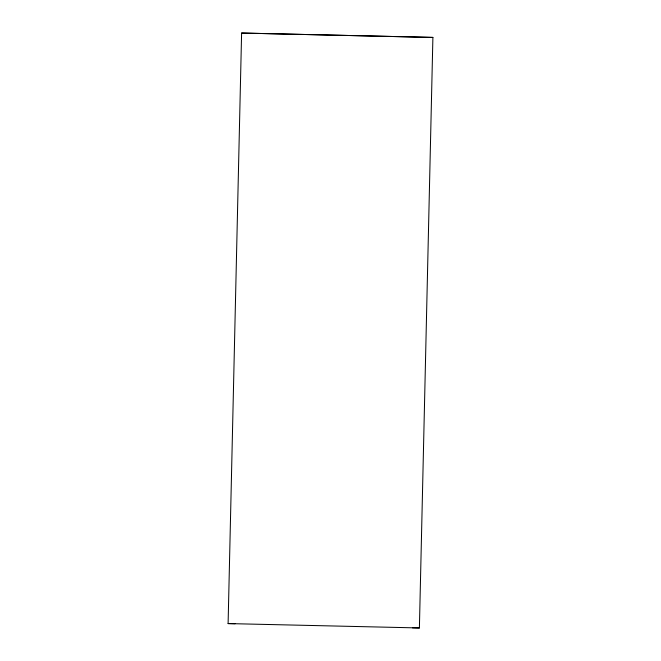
<?xml version="1.0" encoding="UTF-8"?>
<svg xmlns="http://www.w3.org/2000/svg" width="661" height="661" viewBox="0 0 661 661"><rect width="100%" height="100%" fill="white"/><g stroke="black" fill="none" stroke-linecap="round" stroke-linejoin="round"><path stroke-width="0.99" d="M419.396 627.95L228.103 623.579L241.604 33.05L432.897 37.421L419.396 627.95L412.414 627.801M432.897 37.421L241.604 33.05M228.103 623.579L235.093 623.728"/></g></svg>
